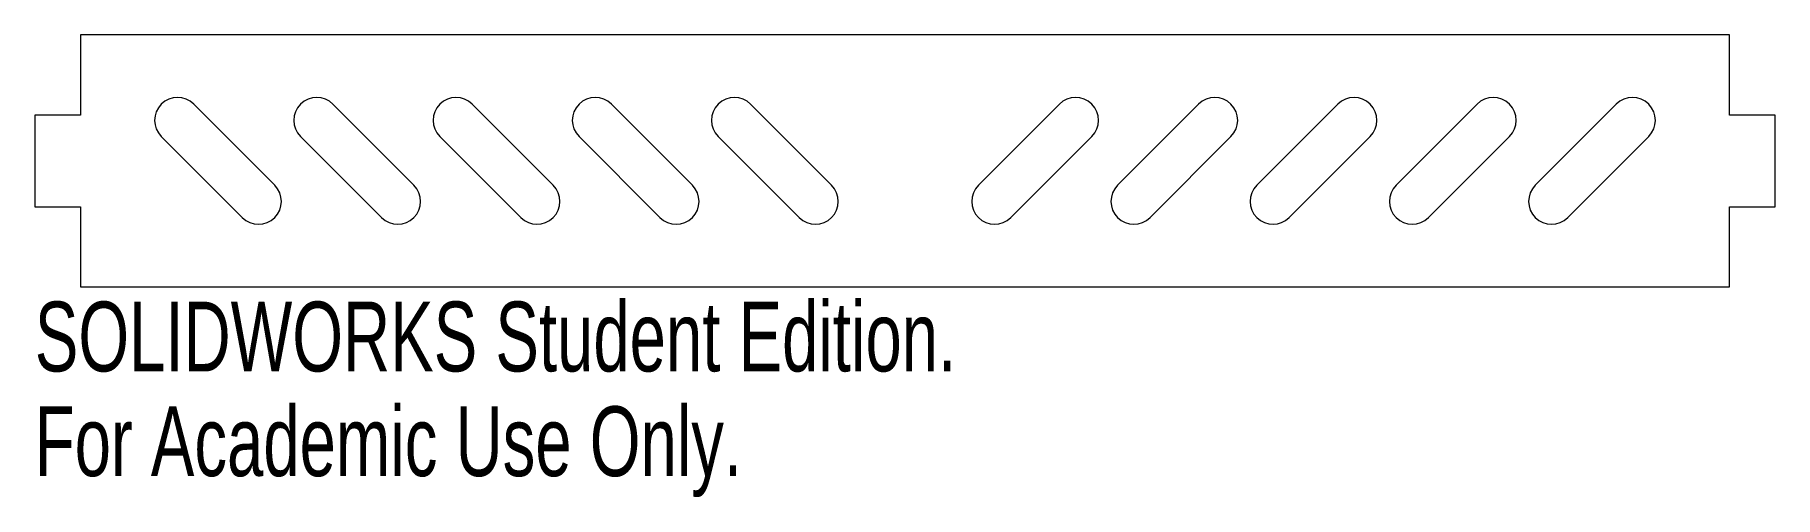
# Model space of a CAD drawing. Header units: inches. Extents: x -4.63 to 0.12, y -0.57 to 0.69.
import ezdxf

# ---------------------------------------------------------------- set-up
doc = ezdxf.new("R2010")
doc.units = ezdxf.units.IN
doc.header["$MEASUREMENT"] = 0
doc.styles.add('SLDTEXTSTYLE0', font='TXT', dxfattribs={"width": 0.7})

msp = doc.modelspace()

# ---------------------------------------------------------------- linework, layer by layer
at = {"color": 7, "linetype": 'Continuous', "lineweight": 15}
for p, q in [((0, 0.6874), (-4.5, 0.6874)), ((-4.5, 0.6874), (-4.5, 0.4687)), ((0, 0.4687), (0, 0.6874)), ((-3.9703, 0.2774), (-4.1913, 0.4984)), ((-3.5903, 0.2774), (-3.8113, 0.4984)), ((-3.2103, 0.2774), (-3.4313, 0.4984)), ((-2.8303, 0.2774), (-3.0513, 0.4984)), ((-2.4503, 0.2774), (-2.6713, 0.4984)), ((-1.8287, 0.4984), (-2.0497, 0.2774)), ((-1.4487, 0.4984), (-1.6697, 0.2774)), ((-1.0687, 0.4984), (-1.2897, 0.2774)), ((-0.6887, 0.4984), (-0.9097, 0.2774)), ((-0.3087, 0.4984), (-0.5297, 0.2774)), ((-4.5, 0.4687), (-4.625, 0.4687)), ((-4.625, 0.4687), (-4.625, 0.2187)), ((0.125, 0.4687), (0, 0.4687)), ((0.125, 0.2187), (0.125, 0.4687)), ((-4.2797, 0.41), (-4.0587, 0.189)), ((-3.8997, 0.41), (-3.6787, 0.189)), ((-3.5197, 0.41), (-3.2987, 0.189)), ((-3.1397, 0.41), (-2.9187, 0.189)), ((-2.7597, 0.41), (-2.5387, 0.189)), ((-1.9613, 0.189), (-1.7403, 0.41)), ((-1.5813, 0.189), (-1.3603, 0.41)), ((-1.2013, 0.189), (-0.9803, 0.41)), ((-0.8213, 0.189), (-0.6003, 0.41)), ((-0.4413, 0.189), (-0.2203, 0.41)), ((-4.625, 0.2187), (-4.5, 0.2187)), ((-4.5, 0.2187), (-4.5, 0)), ((0, 0), (0, 0.2187)), ((0, 0.2187), (0.125, 0.2187)), ((-4.5, 0), (0, 0))]:
    msp.add_line(p, q, dxfattribs=at)
for centre, start, end in [((-4.2355, 0.4542), 45, 225), ((-3.8555, 0.4542), 45, 225), ((-3.4755, 0.4542), 45, 225), ((-3.0955, 0.4542), 45, 225), ((-2.7155, 0.4542), 45, 225), ((-1.7845, 0.4542), 315, 135), ((-1.4045, 0.4542), 315, 135), ((-1.0245, 0.4542), 315, 135), ((-0.6445, 0.4542), 315, 135), ((-0.2645, 0.4542), 315, 135), ((-4.0145, 0.2332), 225, 45), ((-3.6345, 0.2332), 225, 45), ((-3.2545, 0.2332), 225, 45), ((-2.8745, 0.2332), 225, 45), ((-2.4945, 0.2332), 225, 45), ((-2.0055, 0.2332), 135, 315), ((-1.6255, 0.2332), 135, 315), ((-1.2455, 0.2332), 135, 315), ((-0.8655, 0.2332), 135, 315), ((-0.4855, 0.2332), 135, 315)]:
    msp.add_arc(centre, 0.0625, start, end, dxfattribs=at)

# ---------------------------------------------------------------- texts
at = {"color": 7, "linetype": 'Continuous', "char_height": 0.1903, "attachment_point": 1, "style": 'SLDTEXTSTYLE0'}
for s, insert in [('SOLIDWORKS Student Edition.', (-4.625, -0.0401)), ('For Academic Use Only.', (-4.625, -0.3256))]:
    msp.add_mtext(s, dxfattribs=dict(at, insert=insert))

doc.saveas('drawing.dxf')
